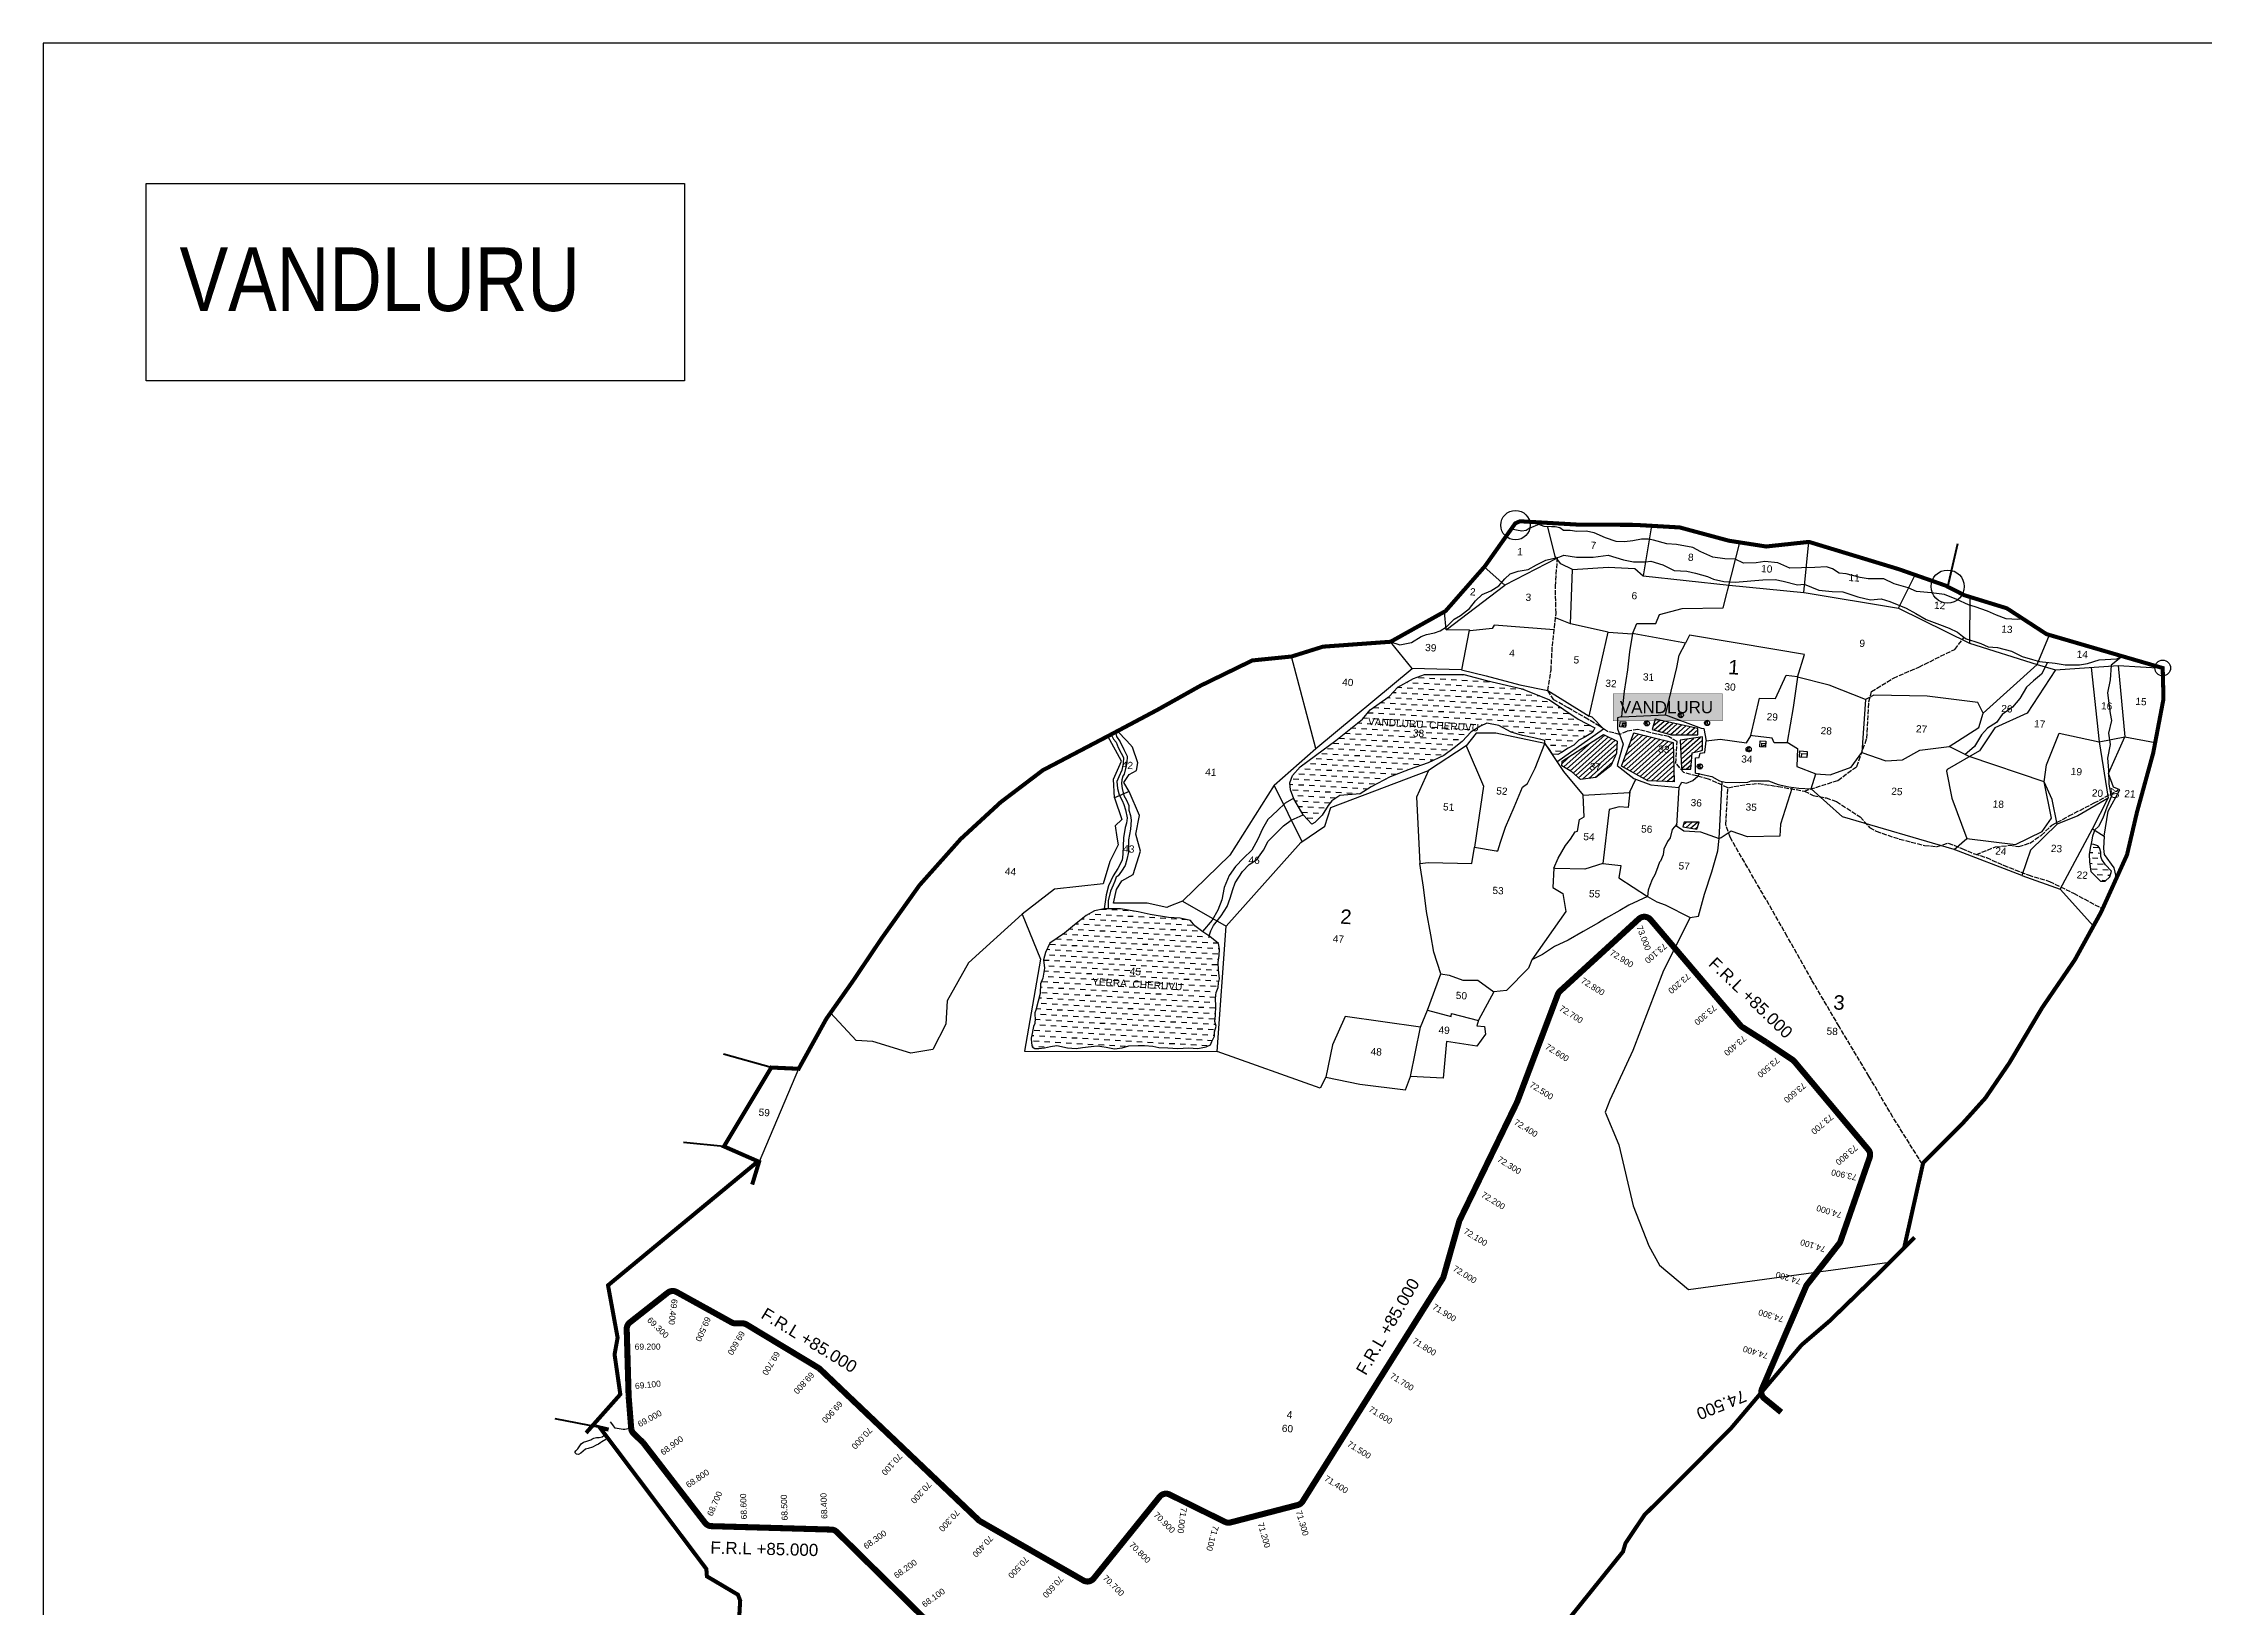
# Model space of a CAD drawing. Header units: inches. Extents: x 342870 to 351334, y 1581193 to 1587171.
# Drawn here: x 342870 to 348214, y 1583303 to 1587171 of the extents above; entities that cross this region are included whole.
import ezdxf

# ---------------------------------------------------------------- set-up
doc = ezdxf.new("R2010")
doc.units = ezdxf.units.IN
doc.header["$MEASUREMENT"] = 0
for name, pattern in [('ACAD_ISO02W100', [15, 12, -3]), ('ACAD_ISO03W100', [30, 12, -18]), ('BORDER', [1.75, 0.5, -0.25, 0.5, -0.25, 0, -0.25])]:
    doc.linetypes.add(name, pattern=pattern)
for name, color, linetype in [('BLOCK', 7, 'Continuous'), ('C LINE COO', 6, 'Continuous'), ('CARTTRACK', 30, 'ACAD_ISO02W100'), ('NALA', 4, 'Continuous'), ('ROUND WELL', 5, 'Continuous'), ('SQUAREWELL', 5, 'Continuous'), ('SURVEY_BND', 7, 'Continuous'), ('SURVEY_NO', 7, 'Continuous'), ('TITLEBLOCK', 7, 'Continuous'), ('VILLAGE BOUNDARY', 6, 'Continuous'), ('VILLAGE_AREA', 1, 'Continuous'), ('WATER_BODY', 4, 'Continuous'), ('ZSTU', 7, 'Continuous'), ('ZTEXT', 7, 'Continuous')]:
    doc.layers.add(name, color=color, linetype=linetype)
doc.layers.add('VILL_BOUNDARY', color=6, linetype='BORDER', lineweight=30)
doc.styles.add('ARIALN', font='ARIALN.TTF')
doc.styles.get("Standard").update_dxf_attribs({"font": 'arial.ttf'})
pattern_1 = [(176.67644, (342508.065, 1581402.23), (-14.160345, -12.605964), [13.4057, -13.4057])]
pattern_2 = [(221.67644, (342508.065, 1581402.23), (5.942509, -6.67525), [])]

msp = doc.modelspace()

# ---------------------------------------------------------------- hatches: boundary and pattern name
at = {"layer": 'VILLAGE_AREA'}
h = msp.add_hatch(dxfattribs=at)
h.set_pattern_fill('ANSI31', color=256, scale=71.497078, angle=176.6764, style=0)
h.set_pattern_definition(pattern_2)
h.paths.add_polyline_path([(346899.6, 1585442.3), (346802.2, 1585466.2), (346771.9, 1585383.8), (346836.9, 1585347.7), (346902.1, 1585344.8)])
h.paths.add_polyline_path([(346946.6, 1585416.9), (346966.9, 1585421.6), (346971.7, 1585423.2), (346972.2, 1585456.3), (346916.9, 1585447.6), (346919.8, 1585378.4), (346923.2, 1585376.3), (346943.5, 1585375.9)])
h.paths.add_polyline_path([(346960.1, 1585460.7), (346960.7, 1585476.5), (346855, 1585499.7), (346847.7, 1585474.5), (346895.2, 1585460.9)])
h.paths.add_polyline_path([(346759.1, 1585415.5), (346760.8, 1585445.3), (346727, 1585462.2), (346624.9, 1585395.4), (346624.3, 1585384.5), (346648.5, 1585369.7), (346670.5, 1585350.6), (346708.1, 1585355.4), (346745.1, 1585384.1)])
h = msp.add_hatch(dxfattribs=at)
h.set_pattern_fill('ANSI31', color=256, scale=71.497078, angle=176.6764, style=0)
h.set_pattern_definition(pattern_2)
h.paths.add_polyline_path([(346958.3, 1585227.7), (346963.4, 1585245.5), (346926.6, 1585245.2), (346923, 1585233.5)])
at = {"layer": 'WATER_BODY'}
h = msp.add_hatch(dxfattribs=at)
h.set_pattern_fill('DASH', color=256, scale=107.245617, angle=176.6764, style=0)
h.set_pattern_definition(pattern_1)
h.paths.add_polyline_path([(346400.1, 1585468.2), (346422.7, 1585482.7), (346438.9, 1585489.8), (346468.1, 1585484.2), (346498.7, 1585467.5), (346526.8, 1585459.6), (346555.1, 1585453.8), (346582.4, 1585446.6), (346582, 1585439.2), (346592.3, 1585427.5), (346601, 1585413.4), (346614, 1585412.7), (346623.2, 1585417.2), (346639.9, 1585427.7), (346653.7, 1585435.1), (346666.1, 1585447.9), (346679.6, 1585454.7), (346699.7, 1585467), (346705.5, 1585478.1), (346664.3, 1585499.5), (346593.8, 1585547.2), (346526.2, 1585574.9), (346438.1, 1585595), (346382, 1585610.1), (346284.8, 1585610.1), (346257.7, 1585600.6), (346218.4, 1585579), (346197.3, 1585556.1), (346150.6, 1585523.1), (346131.1, 1585500.1), (346065.8, 1585446.9), (346015, 1585410), (345977, 1585381.5), (345958.2, 1585360.8), (345951.4, 1585342.1), (345953.6, 1585324.9), (345961.7, 1585302.8), (345984.7, 1585263.6), (346006.2, 1585240.4), (346013.8, 1585244.2), (346031.9, 1585262.2), (346046.1, 1585286.4), (346055.4, 1585298.1), (346075.5, 1585310.9), (346125.5, 1585314.8), (346152.5, 1585332.7), (346199.8, 1585356.8), (346247.1, 1585375.5), (346293.7, 1585392.2), (346332.3, 1585410.2), (346358.4, 1585428.6), (346377.6, 1585444.8)])
h = msp.add_hatch(dxfattribs=at)
h.set_pattern_fill('DASH', color=256, scale=107.245617, angle=176.6764, style=0)
h.set_pattern_definition(pattern_1)
h.paths.add_polyline_path([(347956.5, 1585171.3), (347953.7, 1585182), (347949.2, 1585186.5), (347939.5, 1585190.2), (347932.5, 1585190.6), (347931.3, 1585185.3), (347928.2, 1585165.7), (347928.9, 1585147), (347931.9, 1585123), (347945.2, 1585109.8), (347956.1, 1585099.6), (347967.8, 1585099.5), (347979.1, 1585109.6), (347983.3, 1585124.1), (347968.3, 1585139.5), (347956.8, 1585157.1)])
h = msp.add_hatch(dxfattribs=at)
h.set_pattern_fill('DASH', color=256, scale=107.245617, angle=176.6764, style=0)
h.set_pattern_definition(pattern_1)
h.paths.add_polyline_path([(345606.7, 1585016.8), (345577.1, 1585023.7), (345532.9, 1585030.9), (345493.1, 1585031), (345493.1, 1585031), (345469.1, 1585026.3), (345448.5, 1585014.4), (345419.5, 1584991.6), (345394.3, 1584971), (345358.5, 1584945.7), (345347.5, 1584922.9), (345342.9, 1584904.9), (345344.9, 1584884.4), (345341.1, 1584859.3), (345335.7, 1584845.4), (345334.3, 1584821.3), (345329.5, 1584802.8), (345323.6, 1584780.2), (345321.6, 1584773.8), (345321.6, 1584768.1), (345322.2, 1584759.8), (345321.5, 1584747.6), (345318.2, 1584739.8), (345316.6, 1584732.1), (345314.9, 1584723), (345312.1, 1584711.3), (345313.1, 1584699.1), (345314.8, 1584689.6), (345321.5, 1584685.9), (345330.9, 1584685.4), (345344.8, 1584687.3), (345360.2, 1584690.8), (345375.4, 1584692.9), (345401.7, 1584687.3), (345423.2, 1584685.2), (345439.3, 1584688.4), (345460.3, 1584690.5), (345476.1, 1584691.9), (345497.6, 1584688.7), (345518.5, 1584684.8), (345537.1, 1584687.4), (345553.9, 1584692.2), (345576.9, 1584692.7), (345592.6, 1584692.9), (345613.2, 1584691.4), (345628.2, 1584688), (345649.9, 1584687.3), (345674.5, 1584685.3), (345701.6, 1584687.1), (345724.6, 1584685.7), (345745.2, 1584689.5), (345755.6, 1584694.5), (345759.1, 1584702.6), (345765.1, 1584716.1), (345765.7, 1584726.5), (345769.2, 1584740.4), (345766.7, 1584752.3), (345767.6, 1584767.5), (345769, 1584791.7), (345767.8, 1584807.5), (345768.4, 1584817.8), (345770, 1584824.3), (345774.5, 1584836.5), (345775.1, 1584847.5), (345778.2, 1584857.7), (345775.2, 1584880.2), (345774.4, 1584898.4), (345777.3, 1584915.1), (345778.2, 1584930.8), (345775.7, 1584944.8), (345754, 1584962.6), (345736.8, 1584974), (345716.8, 1584989.1), (345705.9, 1585002.2), (345680.4, 1585007.9), (345651.8, 1585009.5)])
at = {"layer": 'ZSTU'}
msp.add_hatch(color=2, dxfattribs=at).paths.add_polyline_path([(346751.1, 1585562.2), (347021.5, 1585562.2), (347021.5, 1585495.8), (346751.1, 1585495.8)])

# ---------------------------------------------------------------- linework, layer by layer
at = {"layer": 'BLOCK', "color": 1, "const_width": 15}
for points in [[(347166.6, 1583786.3), (347124.7, 1583820.5, -0.334922), (347119, 1583843.9), (347228, 1584097.6, -0.064719), (347230.6, 1584102), (347310, 1584203.4, 0.082445), (347313.1, 1584209.1), (347385.3, 1584416.3, 0.264149), (347381.7, 1584435.7), (347198.8, 1584653.8, 0.071034), (347194.6, 1584657.6), (347130.3, 1584700.6, 0.006394), (347129.9, 1584700.9), (347070.6, 1584738.4, -0.075764), (347066, 1584742.3), (346843.4, 1585004.2, 0.425101), (346814.7, 1585006), (346619.5, 1584827.2, 0.117554), (346614.3, 1584819.5), (346514.3, 1584554.9, -0.022879), (346513.6, 1584553.2), (346371.8, 1584261.6, 0.044098), (346370.5, 1584258.3), (346331.8, 1584121.8, -0.071305), (346329.5, 1584116.6), (345983.2, 1583565.7, -0.191173), (345971.3, 1583557), (345805.2, 1583513.9, -0.180066), (345791.3, 1583515.3), (345654.4, 1583582.9, 0.351028), (345629.9, 1583577.5), (345466.7, 1583375.3, -0.368579), (345441.2, 1583370.5), (345186.1, 1583516.8, -0.060096), (345182.3, 1583519.7), (344789.6, 1583893.5, 0.054556), (344786.1, 1583896.1), (344608.8, 1584003.1, 0.136543), (344598.4, 1584006), (344581.2, 1584006, -0.12689), (344571.5, 1584008.5), (344435.6, 1584083.6, 0.301364), (344413.6, 1584081.8), (344319.9, 1584008.2, 0.237677), (344312.3, 1583991.9), (344317, 1583827.5, 0.012704), (344317, 1583826.5), (344323.4, 1583746.5, 0.18289), (344329.4, 1583733.7), (344352, 1583712, -0.036417), (344353.9, 1583709.8), (344506.2, 1583512.5, 0.224881), (344521.5, 1583504.7), (344818.1, 1583496.2, -0.189684), (344831.6, 1583490.5), (345188.8, 1583138.2, -0.041179)], [(347137.6, 1583887.3), (347228, 1584097.6, -0.064719), (347230.6, 1584102), (347310, 1584203.4, 0.082445), (347313.1, 1584209.1), (347385.3, 1584416.3, 0.264149), (347381.7, 1584435.7), (347198.8, 1584653.8, 0.071034), (347194.6, 1584657.6), (347130.3, 1584700.6, 0.006394), (347129.9, 1584700.9), (347070.6, 1584738.4, -0.075764), (347066, 1584742.3), (346843.4, 1585004.2, 0.425101), (346814.7, 1585006), (346619.5, 1584827.2, 0.117554), (346614.3, 1584819.5), (346514.3, 1584554.9, -0.022879), (346513.6, 1584553.2), (346371.8, 1584261.6, 0.044098), (346370.5, 1584258.3), (346331.8, 1584121.8, -0.071305), (346329.5, 1584116.6), (345983.2, 1583565.7, -0.191173), (345971.3, 1583557), (345805.2, 1583513.9, -0.180066), (345791.3, 1583515.3), (345654.4, 1583582.9, 0.351028), (345629.9, 1583577.5), (345466.7, 1583375.3, -0.368579), (345441.2, 1583370.5), (345186.1, 1583516.8, -0.060096), (345182.3, 1583519.7), (344789.6, 1583893.5, 0.054556), (344786.1, 1583896.1), (344608.8, 1584003.1, 0.136543), (344598.4, 1584006), (344581.2, 1584006, -0.12689), (344571.5, 1584008.5), (344539.5, 1584026.2)], [(344487.2, 1583537.1), (344506.2, 1583512.5, 0.224881), (344521.5, 1583504.7), (344818.1, 1583496.2, -0.189684), (344831.6, 1583490.5), (345188.8, 1583138.2, -0.041179), (345191, 1583135.7), (345341.3, 1582928.4, 0.191133), (345353.8, 1582920.5), (345600.3, 1582873.7, 0.093311), (345607.7, 1582873.7), (345810.7, 1582911.6, -0.058472), (345815.3, 1582911.9), (345932.8, 1582906.1, -0.055414), (345937.1, 1582905.4), (346067.8, 1582869.2, 0.108843), (346076.3, 1582868.7), (346150, 1582880.8, 0.02498), (346152, 1582881.3), (346223.1, 1582900.4, -0.150014), (346234.8, 1582900), (346360.4, 1582856.6)]]:
    msp.add_lwpolyline(points, format="xyb", dxfattribs=at)
at = {"layer": 'BLOCK', "color": 2}
for p in [(346811.6, 1585003.1), (346884.6, 1584955.7), (346737.8, 1584935.6), (346664.1, 1584868.1), (346949.4, 1584879.5), (346603.6, 1584791.3), (347014.2, 1584803.3), (346568.3, 1584697.8), (347082.3, 1584730.9), (347166.2, 1584676.6), (346533, 1584604.2), (347237.5, 1584607.7), (347301.7, 1584531.1), (346493.7, 1584512.3), (346450, 1584422.4), (347366, 1584454.4), (347367.2, 1584364.4), (346406.3, 1584332.5), (347334.3, 1584270), (346365.7, 1584241.3), (347292.1, 1584180.6), (346338.4, 1584145.1), (347230.4, 1584101.8), (344431.5, 1584085.3), (346292.2, 1584057.3), (344349.8, 1584031.7), (344519.2, 1584037.4), (344610.5, 1584002.1), (347190.4, 1584010.3), (344313.5, 1583948.7), (344696.2, 1583950.4), (346239, 1583972.6), (344781.8, 1583898.8), (346185.8, 1583888), (347151, 1583918.4), (344316.4, 1583848.7), (344855.2, 1583831), (346132.6, 1583803.3), (344323.2, 1583749), (344927.6, 1583762.1), (344383.8, 1583671.1), (345000, 1583693.1), (346079.3, 1583718.6), (345072.5, 1583624.2), (346026.1, 1583634), (345685.2, 1583567.7), (344506, 1583512.8), (345144.9, 1583555.2), (345605.7, 1583547.5), (345774.8, 1583523.4), (345870.4, 1583530.8), (345967.2, 1583555.9), (344603.4, 1583502.4), (344703.3, 1583499.5), (344803.3, 1583496.7), (345223.9, 1583495.1), (345542.9, 1583469.6), (344881.5, 1583441.2), (345310.7, 1583445.4), (344952.7, 1583371), (345397.4, 1583395.6), (345480.1, 1583391.8)]:
    msp.add_point(p, dxfattribs=at)
at = {"layer": 'C LINE COO', "color": 0}
msp.add_lwpolyline([(342869.8, 1581192.5), (351333.9, 1581192.5), (351333.9, 1587170.8), (342869.8, 1587170.8), (342869.8, 1581192.5)], dxfattribs=at)
msp.add_lwpolyline([(343124.4, 1586824), (344455.1, 1586824), (344455.1, 1586336.1), (343124.4, 1586336.1)], close=True, dxfattribs=at)
at = {"layer": 'CARTTRACK'}
for points in [[(347034.9, 1585330.3), (346986.6, 1585351.7), (346925.6, 1585367.6), (346906.2, 1585390.5), (346909.3, 1585444.8), (346888.2, 1585456.5), (346845, 1585466), (346812, 1585474.4), (346785, 1585469.6), (346766.9, 1585462.1), (346737.3, 1585469.5), (346717.7, 1585482.2), (346688.7, 1585499.6), (346640, 1585528), (346604.4, 1585547.7), (346589.6, 1585570.4), (346597.4, 1585620.7), (346600.8, 1585680.1), (346609.8, 1585761.6), (346608.4, 1585827.8), (346613.4, 1585900)], [(347515.2, 1584400.2), (347442.5, 1584516.2), (347383.4, 1584617.1), (347309.6, 1584740.3), (347242, 1584855.1), (347181.5, 1584962.7), (347091.3, 1585119.4), (347040.1, 1585207.9), (347029.6, 1585239.5), (347034.9, 1585330.3), (347078.8, 1585338), (347110.7, 1585340.9), (347159.1, 1585333.4), (347223.8, 1585321.9), (347306.5, 1585348.5), (347353.6, 1585383), (347378.2, 1585452.1), (347383.4, 1585543), (347389.4, 1585567.8), (347444.2, 1585601.4), (347506.9, 1585628.6), (347595.4, 1585672.3), (347619.2, 1585701.7)], [(347648.5, 1585165.2), (347696.6, 1585183.9), (347731.3, 1585187.9), (347754.1, 1585184.7), (347781.1, 1585193.5), (347809.3, 1585212.4), (347835.4, 1585237.6), (347877.8, 1585260.4), (347940.3, 1585292.6), (347998, 1585323.3)], [(347223.8, 1585321.9), (347245.9, 1585310.8), (347277.5, 1585305.3), (347303.1, 1585295.8), (347361.9, 1585258.4), (347384.8, 1585231.8), (347401.3, 1585222.5), (347458.9, 1585203.2), (347520.9, 1585187.7), (347552.1, 1585184.7), (347579.4, 1585193.4), (347613.4, 1585180.2), (347644.1, 1585166.6), (347673.8, 1585157.7), (347716.4, 1585138.5), (347777.3, 1585114.5), (347829.8, 1585098.5), (347889.1, 1585069.5), (347961, 1585030.9)]]:
    msp.add_lwpolyline(points, dxfattribs=at)
at = {"layer": 'NALA'}
for points in [[(347764, 1585748), (347750.8, 1585746), (347722.5, 1585747.6), (347698.4, 1585757.2), (347676.8, 1585766.7), (347645.8, 1585777.3), (347629.2, 1585782.5), (347601, 1585795.8), (347569.9, 1585807.9), (347537.5, 1585811.8), (347501.3, 1585815.1), (347480.6, 1585824.6), (347445.9, 1585834.6), (347419.9, 1585846.7), (347381.6, 1585846.3), (347361.6, 1585850.1), (347326.8, 1585859), (347309.8, 1585861), (347293.1, 1585871.7), (347278.8, 1585876.2), (347249.9, 1585874.4), (347217, 1585873.5), (347187.9, 1585873.1), (347158.5, 1585886.2), (347126.3, 1585889.2), (347104.8, 1585886.2), (347073.5, 1585885.6), (347052.8, 1585894.9), (347027.2, 1585896), (346997.3, 1585900), (346968.1, 1585913.7), (346948.3, 1585923.9), (346907.7, 1585931.5), (346884.1, 1585932.9), (346851.2, 1585942.5), (346838.6, 1585944.7), (346821.1, 1585944.6), (346799.9, 1585940.9), (346778.8, 1585938.1), (346758.6, 1585939.3), (346732.4, 1585948.2), (346703.8, 1585960.3), (346684.1, 1585964.8), (346661.1, 1585964), (346644.5, 1585966), (346628.7, 1585965.8), (346619.6, 1585972.9), (346608, 1585975.6), (346598.6, 1585975), (346580.5, 1585976.1), (346567.7, 1585980.7), (346554.7, 1585976.3), (346543.4, 1585971.3), (346536.4, 1585966.1), (346525, 1585964.3), (346512.5, 1585967.2), (346499.4, 1585969.2), (346498.9, 1585969.5)], [(346200.8, 1585691.1), (346223.5, 1585683.9), (346252.5, 1585689), (346276.2, 1585704.3), (346289.3, 1585709.3), (346309.1, 1585713.2), (346323.5, 1585717.8), (346339.2, 1585727.7), (346358.3, 1585746.6), (346373.3, 1585756), (346396, 1585773.1), (346410.6, 1585792.2), (346427.5, 1585807.9), (346448.8, 1585817), (346468.3, 1585829.5), (346483.1, 1585846.9), (346496.3, 1585858.7), (346515.9, 1585866), (346540.9, 1585869.5), (346561.6, 1585881.5), (346584.6, 1585893), (346619, 1585901.4), (346628.8, 1585905.4), (346660.7, 1585900.5), (346701.6, 1585899.9), (346739.1, 1585905.4), (346776.9, 1585893.8), (346801.5, 1585888.8), (346831.5, 1585889.1), (346843.9, 1585890.4), (346873.8, 1585881), (346901.7, 1585867.4), (346933.6, 1585865.5), (346954.8, 1585861), (346984.3, 1585852.5), (346999.2, 1585845.8), (347024.6, 1585840), (347052.6, 1585838.1), (347121.5, 1585844.1), (347151.2, 1585845.1), (347171.7, 1585840.6), (347206.9, 1585831.9), (347223.5, 1585833.4), (347259.5, 1585818.7), (347292.3, 1585815.4), (347319.2, 1585814.2), (347356.1, 1585801.9), (347387.4, 1585794.6), (347413.4, 1585797), (347434.9, 1585790.3), (347475.2, 1585774.2), (347499.1, 1585761.3), (347525, 1585746.5), (347557.7, 1585733.8), (347581.5, 1585724.8), (347602.2, 1585714.9), (347614.7, 1585705.2), (347623.7, 1585698.3), (347645.4, 1585692.1), (347660.4, 1585686.5), (347678.5, 1585678.6), (347701.3, 1585677.3), (347735.9, 1585667.5), (347762.6, 1585654.9), (347787.6, 1585647.4), (347805.4, 1585642.3), (347843.5, 1585638.1), (347868.6, 1585633.7), (347904.2, 1585634.2), (347924.1, 1585637.3), (347952.5, 1585646.2), (347996.5, 1585648.8), (348010, 1585655.3)], [(348010, 1585655.3), (347982.3, 1585633.3), (347980.2, 1585596.7), (347973.3, 1585564.5), (347980.1, 1585513.7), (347983.4, 1585496.5), (347975.8, 1585465.2), (347980, 1585437.1), (347973, 1585403.3), (347975.6, 1585374.6), (347976.8, 1585338.8), (347982.5, 1585307.4), (347971.7, 1585281.8), (347961.5, 1585254.9), (347950.9, 1585234.6), (347942.1, 1585226.4), (347935.8, 1585210.9), (347933.9, 1585196.5), (347931.3, 1585185.3), (347928.2, 1585165.7), (347928.9, 1585147), (347931.9, 1585123), (347945.2, 1585109.8), (347956.1, 1585099.6), (347967.8, 1585099.5), (347979.1, 1585109.6), (347983.3, 1585124.1), (347968.3, 1585139.5), (347959.4, 1585153), (347956.7, 1585160), (347956.5, 1585171.3), (347953.7, 1585182), (347949.2, 1585186.5), (347939.5, 1585190.2), (347932.5, 1585190.6)], [(345752.4, 1584963.8), (345756.8, 1584976.7), (345762.6, 1584989.4), (345769.6, 1584997.6), (345782, 1585013.6), (345797.1, 1585036.8), (345804.4, 1585057.2), (345810.8, 1585078.8), (345816.5, 1585095.2), (345834.3, 1585122.9), (345851.1, 1585140.7), (345870.1, 1585153), (345886.6, 1585175.8), (345898, 1585197.9), (345920, 1585220.3), (345936.2, 1585236.2), (345955.1, 1585250.4), (345984.7, 1585263.6), (345961.7, 1585302.8), (345953.6, 1585324.9), (345951.4, 1585342.1), (345958.2, 1585360.8), (345977, 1585381.5), (346015, 1585410), (346065.8, 1585446.9), (346131.1, 1585500.1), (346150.6, 1585523.1), (346197.3, 1585556.1), (346218.4, 1585579), (346257.7, 1585600.6), (346284.8, 1585610.1), (346382, 1585610.1), (346438.1, 1585595), (346526.2, 1585574.9), (346593.8, 1585547.2), (346664.3, 1585499.5), (346705.5, 1585478.1), (346699.7, 1585467), (346679.6, 1585454.7), (346666.1, 1585447.9), (346653.7, 1585435.1), (346639.9, 1585427.7), (346623.2, 1585417.2), (346614, 1585412.7), (346601, 1585413.4), (346592.3, 1585427.5), (346582, 1585439.2), (346582.4, 1585446.6), (346555.1, 1585453.8), (346526.8, 1585459.6), (346498.7, 1585467.5), (346468.1, 1585484.2), (346438.9, 1585489.8), (346422.7, 1585482.7), (346400.1, 1585468.2), (346377.6, 1585444.8), (346358.4, 1585428.6), (346332.3, 1585410.2), (346293.7, 1585392.2), (346247.1, 1585375.5), (346199.8, 1585356.8), (346152.5, 1585332.7), (346125.5, 1585314.8), (346075.5, 1585310.9), (346055.4, 1585298.1), (346046.1, 1585286.4), (346031.9, 1585262.2), (346013.8, 1585244.2), (346006.2, 1585240.4), (345984.7, 1585263.6)], [(347824.5, 1585640.2), (347810.1, 1585610.9), (347790.3, 1585594.6), (347772.7, 1585578.7), (347756.5, 1585550.6), (347738.1, 1585529.7), (347712.4, 1585511.3), (347698.6, 1585491.5), (347676.2, 1585477.1), (347661.9, 1585461), (347644.6, 1585432.3), (347620.2, 1585411.4)], [(345509.9, 1585462), (345515.5, 1585450.6), (345522.6, 1585442.6), (345527.2, 1585429.9), (345534.9, 1585415.6), (345540.2, 1585404.9), (345539.3, 1585390.2), (345536.5, 1585373.3), (345528.7, 1585357.1), (345524.3, 1585345.9), (345525.4, 1585328.5), (345529.9, 1585313), (345536.8, 1585298.3), (345541.4, 1585288.5), (345545.1, 1585275.9), (345549.5, 1585255.8), (345547.7, 1585242.4), (345544.7, 1585232.1), (345540.8, 1585206.1), (345538.8, 1585166.2), (345537.3, 1585151.1), (345526.3, 1585130.4), (345515, 1585112.1), (345503.3, 1585087.9), (345497.8, 1585065.3), (345493.1, 1585031), (345469.1, 1585026.3), (345448.5, 1585014.4), (345419.5, 1584991.6), (345394.3, 1584971), (345358.5, 1584945.7), (345347.5, 1584922.9), (345342.9, 1584904.9), (345344.9, 1584884.4), (345341.1, 1584859.3), (345335.7, 1584845.4), (345334.3, 1584821.3), (345329.5, 1584802.8), (345323.6, 1584780.2), (345321.6, 1584773.8), (345321.6, 1584768.1), (345322.2, 1584759.8), (345321.5, 1584747.6), (345318.2, 1584739.8), (345316.6, 1584732.1), (345314.9, 1584723), (345312.1, 1584711.3), (345313.1, 1584699.1), (345314.8, 1584689.6), (345321.5, 1584685.9), (345330.9, 1584685.4), (345344.8, 1584687.3), (345360.2, 1584690.8), (345375.4, 1584692.9), (345401.7, 1584687.3), (345423.2, 1584685.2), (345439.3, 1584688.4), (345460.3, 1584690.5), (345476.1, 1584691.9), (345497.6, 1584688.7), (345518.5, 1584684.8), (345537.1, 1584687.4), (345553.9, 1584692.2), (345576.9, 1584692.7), (345592.6, 1584692.9), (345613.2, 1584691.4), (345628.2, 1584688), (345649.9, 1584687.3), (345674.5, 1584685.3), (345701.6, 1584687.1), (345724.6, 1584685.7), (345745.2, 1584689.5), (345755.6, 1584694.5), (345759.1, 1584702.6), (345765.1, 1584716.1), (345765.7, 1584726.5), (345769.2, 1584740.4), (345766.7, 1584752.3), (345767.6, 1584767.5), (345769, 1584791.7), (345767.8, 1584807.5), (345768.4, 1584817.8), (345770, 1584824.3), (345774.5, 1584836.5), (345775.1, 1584847.5), (345778.2, 1584857.7), (345775.2, 1584880.2), (345774.4, 1584898.4), (345777.3, 1584915.1), (345778.2, 1584930.8), (345775.7, 1584944.8), (345754, 1584962.6), (345736.8, 1584974), (345716.8, 1584989.1), (345705.9, 1585002.2), (345680.4, 1585007.9), (345651.8, 1585009.5), (345606.7, 1585016.8), (345577.1, 1585023.7), (345532.9, 1585030.9), (345492.9, 1585031)], [(345520.7, 1585467.7), (345523, 1585456.9), (345531.9, 1585443.6), (345541.2, 1585424.7), (345549.9, 1585408.4), (345548.9, 1585391.6), (345542.3, 1585363.9), (345539.1, 1585358.9), (345536.4, 1585350.1), (345535.8, 1585340.5), (345537.4, 1585328.6), (345541, 1585311), (345548.1, 1585299.3), (345553.7, 1585286.2), (345553.8, 1585275.1), (345557.7, 1585261.4), (345559.3, 1585250.4), (345557.9, 1585227.5), (345553, 1585201.4), (345552.7, 1585170.6), (345548.7, 1585152.5), (345544.5, 1585138.1), (345535.5, 1585124.1), (345527.2, 1585112.3), (345522.7, 1585108.9), (345519.1, 1585099.5), (345514.7, 1585089.4), (345508.5, 1585074.7), (345502.9, 1585051), (345502.9, 1585031)], [(345961.2, 1585304.2), (345939.8, 1585292.3), (345921.5, 1585274), (345897.7, 1585251.4), (345884.3, 1585228.8), (345872.9, 1585203.1), (345858, 1585175.9), (345837.4, 1585156.1), (345817.2, 1585135.3), (345801.9, 1585113.4), (345789, 1585083.7), (345783.7, 1585053.3), (345773.4, 1585027.2), (345759.4, 1585002.8), (345736, 1584974.6)], [(344192.8, 1583681.5), (344187.9, 1583682.3), (344187.9, 1583682.3), (344183.7, 1583686.6), (344186.8, 1583691.3), (344191.2, 1583695.8), (344196.1, 1583703.1), (344199.5, 1583708.5), (344205.5, 1583712.2), (344213.4, 1583714.4), (344216.3, 1583715.3), (344223.2, 1583718.2), (344226, 1583719.7), (344230.7, 1583722), (344237.6, 1583723.9), (344243.9, 1583723.8), (344251.3, 1583725.9), (344256.1, 1583728.7), (344259.7, 1583730.4), (344263.5, 1583728.2), (344264.2, 1583725.6), (344260.7, 1583719.1), (344250.6, 1583713.5), (344248.2, 1583711.6), (344242.3, 1583707.6), (344236.8, 1583705), (344227.8, 1583700), (344216.8, 1583696.6), (344210.3, 1583695.3), (344199.1, 1583685.5), (344192.8, 1583681.5)], [(344319.5, 1583746.1), (344307.7, 1583743.4), (344303.6, 1583743.5), (344284, 1583746.7), (344278.3, 1583755.3), (344272.6, 1583762.3)]]:
    msp.add_lwpolyline(points, dxfattribs=at)
at = {"layer": 'ROUND WELL'}
for centre in [(346834.5, 1585489.4), (346918.2, 1585509.7), (346983.2, 1585490.3), (347086.1, 1585425.5), (346965.5, 1585382.8)]:
    msp.add_circle(centre, 6.37, dxfattribs=at)
for centre, radius, start, end in [((346836.6, 1585489.6), 5.83, 91.4221, 281.8183), ((346839.1, 1585490.3), 4.65, 105.4038, 276.9529), ((346920.3, 1585510), 5.83, 91.4221, 281.8183), ((346922.8, 1585510.6), 4.65, 105.4038, 276.9529), ((346985.3, 1585490.5), 5.83, 91.4221, 281.8183), ((346987.8, 1585491.2), 4.65, 105.4038, 276.9529), ((347088.1, 1585425.7), 5.83, 91.4221, 281.8183), ((347090.7, 1585426.4), 4.65, 105.4038, 276.9529), ((346967.6, 1585383), 5.83, 91.4221, 281.8183), ((346970.2, 1585383.7), 4.65, 105.4038, 276.9529)]:
    msp.add_arc(centre, radius, start, end, dxfattribs=at)
at = {"layer": 'SQUAREWELL'}
for points in [[(346768, 1585494.3), (346782.5, 1585493.4), (346781.7, 1585479.9), (346767.3, 1585480.7)], [(346773.8, 1585490), (346782.2, 1585489.5), (346781.7, 1585479.9), (346773.2, 1585480.4)], [(346776.6, 1585485.7), (346782, 1585485.4), (346781.7, 1585479.9), (346776.3, 1585480.2)], [(347114.4, 1585446.3), (347128.5, 1585445.5), (347127.6, 1585430.6), (347113.6, 1585431.5)], [(347118.8, 1585440.2), (347128.1, 1585439.7), (347127.6, 1585430.6), (347118.3, 1585431.2)], [(347122.4, 1585435.5), (347127.9, 1585435.2), (347127.6, 1585430.6), (347122.1, 1585431)], [(347212.7, 1585421.1), (347230.8, 1585420), (347230, 1585405.2), (347211.9, 1585406.2)], [(347217.7, 1585415), (347230.5, 1585414.2), (347230, 1585405.2), (347217.1, 1585405.9)]]:
    msp.add_lwpolyline(points, close=True, dxfattribs=at)
at = {"layer": 'SURVEY_BND'}
for points in [[(346650.2, 1585869.7), (346621.7, 1585883.7), (346607.6, 1585902), (346589.5, 1585975.5)], [(346846.2, 1585977.8), (346824.9, 1585854.5), (347037.8, 1585831.4)], [(346611.7, 1585394.6), (346727.5, 1585475.8), (346699.4, 1585504.9), (346691.9, 1585507.5), (346738.7, 1585714.8), (346798.8, 1585711), (346809.5, 1585736.1), (346856.4, 1585735.9), (346865.7, 1585758.2), (346921.6, 1585773.5), (347023.3, 1585774.9), (347064.6, 1585936.7)], [(347037.8, 1585831.4), (347222.7, 1585813.2), (347235.1, 1585938)], [(346611.2, 1585897.3), (346483.2, 1585831.4), (346432.4, 1585876)], [(346738.7, 1585714.8), (346645.7, 1585735.8), (346650.2, 1585869.7), (346738.8, 1585875.7), (346804.5, 1585871.9), (346824.9, 1585854.5)], [(346338.3, 1585720.5), (346483.2, 1585831.4)], [(347222.9, 1585813.2), (347456.1, 1585774.1), (347497.8, 1585856.3)], [(346394.8, 1585719.4), (346338.3, 1585720.5), (346334, 1585765.5)], [(346645.7, 1585735.8), (346608.5, 1585750.1)], [(347456.1, 1585774.1), (347632.4, 1585687.8)], [(347633, 1585801.9), (347632.4, 1585687.8), (347799.6, 1585635.3), (347829.8, 1585707.9)], [(346605.3, 1585720.8), (346456.5, 1585731.9), (346452.1, 1585723.6), (346397.3, 1585718.5), (346394.8, 1585719.4), (346376.3, 1585622.1), (346436.7, 1585606.8), (346520.5, 1585584.4), (346589.6, 1585570.4)], [(347183.6, 1585441.5), (347149, 1585441.2), (347144.1, 1585452.4), (347095.6, 1585458.5), (347091.8, 1585459.6), (347113.1, 1585551.4), (347152.4, 1585550.7), (347178.8, 1585608.9), (347206.8, 1585605.1), (347207.1, 1585603.6), (347224.3, 1585660), (347150.8, 1585671.9), (346939.6, 1585707.8), (346929.8, 1585687.5), (346802.6, 1585710.8), (346799.1, 1585711.8), (346791.7, 1585666), (346786.5, 1585621.6), (346778.4, 1585569.1), (346772.3, 1585515.8), (346771.7, 1585505.8), (346880.7, 1585510.6), (346908.2, 1585627.4), (346914.5, 1585658.3), (346929.8, 1585687.5)], [(346015.8, 1585426.9), (345956.2, 1585654.7)], [(346376.3, 1585622.1), (346253.9, 1585624.7), (346200.8, 1585691.1)], [(345982.2, 1585196.6), (345912.9, 1585336.2), (346015.8, 1585426.9), (346253.9, 1585624.7)], [(347374.8, 1585548.1), (347285.5, 1585583.8), (347206.6, 1585603.7), (347196.4, 1585528.4), (347181.6, 1585442.8), (347207.2, 1585426.9), (347205.4, 1585383.1), (347252.1, 1585364.2)], [(347844.9, 1585621.5), (347774.5, 1585514.7), (347694.5, 1585478.5), (347656.4, 1585421.4), (347577.1, 1585375.7), (347574.9, 1585371.4), (347588.7, 1585304.6), (347625.4, 1585205.1), (347745.6, 1585189.6), (347811.6, 1585221.7), (347835, 1585254.9), (347816.6, 1585344.7), (347631.5, 1585407.1), (347581.7, 1585432.4), (347654.8, 1585479.3), (347666.2, 1585514.5), (347799.6, 1585635.3)], [(347799.6, 1585635.3), (347844.9, 1585621.5), (347999.5, 1585632.5), (348109.6, 1585626.2)], [(347932.6, 1585627.8), (347953, 1585443.8), (348015.9, 1585455.9)], [(347999.5, 1585632.5), (348015.9, 1585455.9), (348091.1, 1585441.7)], [(346589.6, 1585570.4), (346691.9, 1585507.5)], [(347666.2, 1585514.5), (347652.5, 1585541.2), (347527, 1585556.8), (347395.2, 1585559), (347381.3, 1585551.4), (347374.8, 1585548.1), (347365.9, 1585417.5), (347424.8, 1585396.5), (347466.1, 1585399.1), (347509.5, 1585423.5), (347581.7, 1585432.4)], [(346771.7, 1585505.8), (346762, 1585503.4), (346761.7, 1585475.6), (346776.2, 1585437.8), (346761.3, 1585384.8), (346802.3, 1585352.8), (346844.3, 1585337.2), (346913.4, 1585331.2), (346920.6, 1585344), (346920.6, 1585344), (346932.6, 1585341.3), (346948.4, 1585348.4), (346960.6, 1585358.5), (346964.5, 1585364.2), (346956.2, 1585365.1), (346954.6, 1585366), (346954.5, 1585404.5), (346963.9, 1585404.6), (346966.3, 1585415.4), (346977.6, 1585417.3), (346981, 1585446.5)], [(346880.7, 1585510.6), (346968.7, 1585477.3), (346975.3, 1585477), (346981, 1585446.5), (347015.5, 1585450), (347080.5, 1585440.9), (347091.7, 1585458.7)], [(345518.3, 1585305.5), (345515.8, 1585351.4), (345535.9, 1585396), (345501.9, 1585457.8)], [(345554.8, 1585321.1), (345541.3, 1585343.5), (345554.9, 1585362.8), (345572.4, 1585373.1), (345575.8, 1585392.1), (345562.6, 1585430.2), (345548.4, 1585446.2), (345525.3, 1585470.2)], [(346387.4, 1585433.7), (346294.4, 1585373.1), (346264.6, 1585306.9), (346273.1, 1585142.7)], [(346325.2, 1584870.2), (346307.4, 1584923.9), (346300.6, 1584966.8), (346289.2, 1585024.4), (346281.8, 1585084.4), (346273.1, 1585142.7), (346294.2, 1585145.1), (346401.4, 1585143.2), (346408.1, 1585183.4), (346461.9, 1585174.4), (346466, 1585174.1), (346472.4, 1585195.3), (346485.3, 1585232.9), (346506.1, 1585282.6), (346526.6, 1585331.6), (346539.3, 1585341.1), (346557.9, 1585378.5), (346582, 1585439.2)], [(346582, 1585439.2), (346461.4, 1585464.8), (346412.6, 1585464.8), (346387.4, 1585433.7), (346430.6, 1585334.4), (346408.1, 1585183.4)], [(346582, 1585439.2), (346628, 1585370.1), (346676.7, 1585311.7), (346791.7, 1585318.4), (346806.9, 1585351.1)], [(347816.6, 1585344.7), (347822.7, 1585387), (347853.8, 1585465), (347953, 1585443.8)], [(347953, 1585443.8), (347974.6, 1585304.8), (347899.8, 1585260.6), (347849.1, 1585240), (347836.4, 1585301.4), (347816.6, 1585344.7)], [(347965, 1585210.7), (347975, 1585272.6), (348003.5, 1585324.8), (347988.3, 1585331.4), (347975.9, 1585365.7), (348015.9, 1585455.9)], [(347594.3, 1585177.2), (347318.2, 1585258.3), (347240.7, 1585327.3), (347252.1, 1585364.2), (347287.7, 1585362.1), (347339.1, 1585381.4), (347365.9, 1585417.5)], [(345912.9, 1585336.2), (345803.7, 1585163.7), (345686.5, 1585050), (345794.1, 1584988.1)], [(346041.1, 1584614.3), (346027, 1584587.7), (345772.1, 1584678.4), (345794.1, 1584988.1), (345979.2, 1585194.6), (346038.4, 1585235.4), (346052.9, 1585281), (346294.4, 1585373.1)], [(346913.4, 1585331.2), (346907.9, 1585236.2), (346925.6, 1585223.9), (346967.1, 1585221.5), (347013.5, 1585204.7)], [(346964.5, 1585364.2), (346994.8, 1585358.4), (347014, 1585347.1), (347027.8, 1585343.8), (347063.1, 1585343.3), (347083.7, 1585343.7), (347092.4, 1585347.3), (347116.1, 1585347.2), (347135.5, 1585347.2), (347158.7, 1585338.2), (347185.2, 1585332.1), (347210.1, 1585329.4), (347240.7, 1585327.3)], [(347193.5, 1585331.2), (347165.1, 1585240.2), (347163.4, 1585210.8), (347083.5, 1585209), (347043.1, 1585222.6), (347018.3, 1585206.4), (347013.5, 1585204.7), (347020.9, 1585345.4)], [(345686.5, 1585050), (345652.4, 1585036.4), (345647.7, 1585034.5), (345598.7, 1585044.9), (345515.9, 1585044.6), (345523.1, 1585078.6), (345536.6, 1585100.2), (345564.2, 1585116), (345582.5, 1585173.1), (345570.7, 1585215.3), (345580.1, 1585261.8), (345554.8, 1585321.1), (345518.3, 1585305.5), (345536.6, 1585251.8), (345520, 1585236.4), (345523.7, 1585207.7), (345527, 1585189), (345506.4, 1585147.9), (345490.4, 1585092.8), (345370.3, 1585079.8), (345290.3, 1585018), (345335.5, 1584906.8), (345296.1, 1584679.2), (345772.1, 1584678.4)], [(346725.3, 1585142.8), (346681.1, 1585128.6), (346607.7, 1585130.3), (346604.7, 1585131.1), (346615.1, 1585156.2), (346632.9, 1585187.4), (346645.4, 1585203), (346657.1, 1585220.9), (346662.5, 1585222.8), (346667.6, 1585251.5), (346679.7, 1585258), (346676.7, 1585311.7)], [(346792.5, 1585320.1), (346788.3, 1585281.7), (346766.3, 1585282.9), (346740.9, 1585276.1), (346725.3, 1585142.8), (346769.8, 1585137.7), (346764.8, 1585107.7), (346835.8, 1585061.4)], [(347936.1, 1585228.9), (347974.6, 1585304.8)], [(346908.2, 1585240.3), (346897, 1585227.1), (346891.6, 1585206.6), (346885.8, 1585197.5), (346876.5, 1585178.5), (346874.6, 1585164.2), (346867.8, 1585149.1), (346865.5, 1585146.4), (346858.2, 1585125.8), (346854, 1585115.1), (346847.5, 1585103.7), (346842.1, 1585088.9), (346837.5, 1585077.2), (346835.8, 1585061.4), (346858.9, 1585048.5), (346879.6, 1585040.4), (346941.4, 1585009.3), (346961.8, 1585013.1), (346977.1, 1585067.5), (346995.2, 1585122.3), (347009.6, 1585174.1), (347013.5, 1585204.7)], [(347849.1, 1585240), (347783.1, 1585176.2), (347761.7, 1585113.4), (347856, 1585079.1), (347936.1, 1585228.9), (347965, 1585210.7)], [(347761.7, 1585113.4), (347594.3, 1585177.2), (347625.4, 1585205.1)], [(347965, 1585210.7), (347963.2, 1585180.1), (347965.1, 1585164.8), (347988.9, 1585132.6), (347995.5, 1585103)], [(346604.7, 1585131.1), (346601.9, 1585083.7), (346626.4, 1585068.6), (346633.8, 1585024.6), (346549.7, 1584904.9)], [(346835.8, 1585061.4), (346789.8, 1585039.7), (346767.7, 1585027), (346732.3, 1585007), (346714.5, 1584996.5), (346676.7, 1584974.7), (346640.1, 1584953.3), (346606, 1584937.5), (346576, 1584917.6), (346549.7, 1584904.9), (346541.7, 1584884.1), (346487.4, 1584829.1), (346456.1, 1584825.3), (346418.1, 1584755.2), (346414.4, 1584741.2), (346433.2, 1584739.7), (346435.4, 1584720.7), (346413.7, 1584691.6), (346339.2, 1584702.6), (346330.6, 1584612.1), (346249.9, 1584616.7), (346275.1, 1584738.7), (346291.8, 1584780.2), (346350.8, 1584764.9), (346351.8, 1584771.9), (346417.9, 1584754.8)], [(347856, 1585079.1), (347938.5, 1584988.4)], [(345290.3, 1585018), (345157.3, 1584897.7), (345104.7, 1584803.7), (345101.4, 1584746.1), (345069.5, 1584683.4), (345014.9, 1584673.7), (344920.9, 1584703.2), (344879.3, 1584705.6), (344816.2, 1584773.8)], [(346941.4, 1585009.3), (346875.4, 1584878.1), (346799.5, 1584680.3), (346743.2, 1584557.6), (346731.6, 1584527.9), (346764.7, 1584447.8), (346800.9, 1584296.5), (346838.9, 1584197.5), (346865.5, 1584149.6), (346937.5, 1584089.5), (347434.6, 1584157)], [(346291.8, 1584780.2), (346325.2, 1584870.2), (346345.5, 1584866.8), (346379.3, 1584854.4), (346416.4, 1584854.4), (346456.1, 1584825.3)], [(346275.1, 1584738.7), (346088.9, 1584764.6), (346057.4, 1584695), (346041.1, 1584614.3), (346125.1, 1584597.3), (346237.4, 1584583.7), (346249.9, 1584616.7)], [(344737.4, 1584635.4), (344639.6, 1584405.4)]]:
    msp.add_lwpolyline(points, dxfattribs=at)
at = {"layer": 'VILL_BOUNDARY', "color": 6, "linetype": 'ACAD_ISO03W100', "lineweight": -2, "ltscale": 3, "const_width": 10}
for points in [[(347446.8, 1584169.1), (347470.4, 1584192.6), (347517.4, 1584402.6), (347517.4, 1584402.6), (347517.4, 1584402.6), (347617.4, 1584503.1), (347671.4, 1584563.2), (347730.6, 1584650), (347811.5, 1584786.2), (347892.4, 1584904.7), (347956.9, 1585021.8), (348021.5, 1585164.5), (348046.2, 1585270.4), (348086.2, 1585416), (348111.6, 1585549.8), (348109.7, 1585626.2), (347822.4, 1585710), (347724.2, 1585773.9), (347619.2, 1585806.2), (347572.8, 1585830), (347457, 1585870.6), (347235.1, 1585938), (347129.3, 1585926.6), (347037.3, 1585940.9), (346915.7, 1585973.7), (346805.5, 1585980.1), (346666.2, 1585980.6), (346520.6, 1585989), (346509, 1585983.8), (346434.3, 1585878.2), (346336.8, 1585767.1), (346200.8, 1585691.1), (346033.7, 1585679), (345956.2, 1585654.7), (345859, 1585644.9), (345731.1, 1585582.6), (345625.3, 1585523.3), (345512.2, 1585463.2), (345341.1, 1585373.5), (345236.8, 1585294.4), (345137.8, 1585203.2), (345036, 1585089.1), (344942.5, 1584957.8), (344871.8, 1584852.7), (344805.7, 1584758.8), (344737.4, 1584635.4), (344669.7, 1584638.5), (344552.7, 1584443.5), (344639.6, 1584405.4), (344622.5, 1584349.2)], [(344634.6, 1584404.7), (344266.1, 1584100.1), (344289.8, 1583970.6), (344282.3, 1583929.2), (344296.5, 1583830.6), (344211.8, 1583735.2)], [(347496.5, 1584218.5), (347398.8, 1584121.4), (347286.4, 1584012.2), (347216.6, 1583952.3), (347042, 1583746.1), (346893.5, 1583596.6), (346828.4, 1583532.3), (346781.7, 1583462.8), (346778.5, 1583452.3), (346775.4, 1583441.7), (346658.3, 1583296.2), (346583.6, 1583204.3), (346466.7, 1582931.1), (346441, 1582820.4), (346357.6, 1582706.7)], [(344267.6, 1583743.4), (344245.9, 1583748.5), (344509.2, 1583398.8), (344510.6, 1583380.6), (344587.3, 1583335.2), (344592.8, 1583320.9), (344589.1, 1583254.4)]]:
    msp.add_lwpolyline(points, dxfattribs=at)
at = {"layer": 'VILL_BOUNDARY', "linetype": 'ByBlock', "lineweight": 40}
for points in [[(347578.3, 1585827.2), (347603.2, 1585934.3)], [(344669.7, 1584638.5), (344551.8, 1584671.2)], [(344552.7, 1584443.5), (344452.9, 1584453.3)], [(344245.9, 1583748.5), (344135.4, 1583769.8)]]:
    msp.add_lwpolyline(points, dxfattribs=at)
at = {"layer": 'VILLAGE BOUNDARY', "color": 30}
for centre, radius in [((346509.5, 1585979.5), 36.4), ((347578, 1585827.5), 41), ((348109.7, 1585626.2), 19.4)]:
    msp.add_circle(centre, radius, dxfattribs=at)
at = {"layer": 'VILLAGE_AREA'}
for points in [[(346847.4, 1585474.6), (346895.2, 1585460.9), (346960.1, 1585460.7), (346960.7, 1585476.5), (346855, 1585499.7), (346847.7, 1585474.5)], [(346625.1, 1585395.5), (346727, 1585462.2), (346760.8, 1585445.3), (346759.1, 1585415.5), (346745.1, 1585384.1), (346708.1, 1585355.4), (346670.5, 1585350.6), (346648.5, 1585369.7), (346624.3, 1585384.5), (346624.9, 1585395.5)], [(346923.2, 1585376.3), (346943.5, 1585375.9), (346946.6, 1585416.9), (346966.9, 1585421.6), (346971.7, 1585423.2), (346972.2, 1585456.3), (346916.9, 1585447.6), (346919.8, 1585378.4), (346923.2, 1585376.3)]]:
    msp.add_lwpolyline(points, dxfattribs=at)
for points in [[(346802.2, 1585466.2), (346899.6, 1585442.3), (346902.1, 1585344.8), (346836.9, 1585347.7), (346771.9, 1585383.8), (346802.2, 1585466.2)], [(346923, 1585233.5), (346958.3, 1585227.7), (346963.4, 1585245.5), (346926.6, 1585245.2), (346923, 1585233.5)]]:
    msp.add_lwpolyline(points, close=True, dxfattribs=at)
at = {"layer": 'ZTEXT', "color": 1, "const_width": 0.862}
msp.add_lwpolyline([(346751.1, 1585562.2), (347021.5, 1585562.2), (347021.5, 1585495.8), (346751.1, 1585495.8)], close=True, dxfattribs=at)

# ---------------------------------------------------------------- texts
at = {"layer": 'BLOCK', "color": 0}
for s, rotation, p in [('73.000', 290.7452, (346808.4, 1584986.1)), ('72.900', 328.1595, (346740.9, 1584918.2)), ('73.100', 220.7532, (346876.1, 1584947.5)), ('72.800', 328.1595, (346669.7, 1584849.2)), ('73.200', 220.7532, (346934, 1584872.7)), ('72.700', 328.1595, (346616, 1584780.6)), ('73.300', 220.7532, (346998.6, 1584794.9)), ('72.600', 328.1595, (346581.3, 1584685.9)), ('73.400', 220.7532, (347072, 1584719.1)), ('73.500', 220.7532, (347154.4, 1584665.3)), ('72.500', 328.1595, (346542.7, 1584591.7)), ('73.600', 220.7532, (347220, 1584602.7)), ('73.700', 220.7532, (347287.4, 1584524.8)), ('72.400', 328.1595, (346504.2, 1584499.2)), ('72.300', 328.1595, (346463.2, 1584407.5)), ('73.800', 220.7532, (347347.7, 1584448.8)), ('73.900', 167.6505, (347354.8, 1584373.4)), ('72.200', 328.1595, (346423.4, 1584320)), ('74.000', 163.0406, (347317.7, 1584280.3)), ('72.100', 328.1595, (346379.7, 1584229.8)), ('74.100', 163.0406, (347277.8, 1584195.9)), ('72.000', 328.1595, (346353.2, 1584137.3)), ('74.200', 163.0406, (347216.9, 1584115.9)), ('69.400', 262.9147, (344423.5, 1584067)), ('69.400', 262.9147, (344423.5, 1584067)), ('71.900', 328.1595, (346302.5, 1584042.8)), ('74.300', 163.0406, (347174.2, 1584022.6)), ('69.300', 315.9062, (344361.5, 1584012.5)), ('69.500', 246.3641, (344507.2, 1584024)), ('69.500', 246.3641, (344507.2, 1584024)), ('69.200', 0.087, (344332, 1583941)), ('69.600', 240.3245, (344592.5, 1583989)), ('69.600', 240.3245, (344592.5, 1583989)), ('69.700', 238.8884, (344679.5, 1583938.5)), ('71.800', 328.1595, (346253.3, 1583958.6)), ('74.400', 163.0406, (347135.9, 1583932.2)), ('74.400', 163.0406, (347135.9, 1583932.2)), ('69.800', 227.7379, (344766.6, 1583887.2)), ('71.700', 328.1595, (346197.8, 1583872)), ('69.100', 5.7363, (344333.5, 1583843.5)), ('69.000', 28.5147, (344344.5, 1583749)), ('69.900', 227.7379, (344836.6, 1583815.5)), ('71.600', 328.1595, (346145.2, 1583789.8)), ('68.900', 36.5194, (344402.5, 1583679)), ('70.000', 227.7379, (344909.8, 1583750.6)), ('70.100', 227.7379, (344983.9, 1583686.1)), ('71.500', 328.1595, (346091.9, 1583703.7)), ('68.800', 33.9443, (344465, 1583598.5)), ('70.200', 227.7379, (345056.2, 1583616.3)), ('71.400', 328.1595, (346035.4, 1583618.3)), ('68.700', 66.9407, (344524, 1583528)), ('68.700', 66.9407, (344524, 1583528)), ('68.600', 92.215, (344609.8, 1583521.7)), ('68.500', 92.215, (344710.5, 1583519)), ('68.400', 92.215, (344808.5, 1583523)), ('70.300', 227.7379, (345125.9, 1583546.9)), ('70.900', 315.3458, (345613.8, 1583530.9)), ('71.000', 262.1116, (345682.5, 1583551.5)), ('71.200', 286.4008, (345871.9, 1583511)), ('71.300', 286.4008, (345966.3, 1583540.9)), ('68.300', 35.4642, (344904.3, 1583446.8)), ('70.400', 227.7379, (345208.7, 1583483.6)), ('70.800', 315.3458, (345553, 1583456.9)), ('71.100', 254.3589, (345762, 1583507.5)), ('68.200', 35.4642, (344979.5, 1583374.5)), ('70.500', 227.7379, (345296.9, 1583431.3)), ('68.100', 35.4642, (345048.8, 1583303.1)), ('70.600', 227.7379, (345382.3, 1583383.1)), ('70.700', 315.3458, (345488, 1583375))]:
    msp.add_text(s, height=15, rotation=rotation, dxfattribs=at).set_placement(p)
at = {"layer": 'BLOCK', "color": 1}
for s, rotation, p in [('F.R.L +85.000', 316.207, (346984.7, 1584892.5)), ('F.R.L +85.000', 59.7756, (346139.5, 1583875.5)), ('F.R.L +85.000', 328.6433, (344642, 1584020.9)), ('74.500', 202.1321, (347072.5, 1583842.4)), ('F.R.L +85.000', 358.6209, (344518.8, 1583437))]:
    msp.add_text(s, height=30, rotation=rotation, dxfattribs=at).set_placement(p)
at = {"layer": 'SURVEY_NO'}
for s, height, rotation, p in [('1', 17.9, 356.6764, (346513.4, 1585905.1)), ('7', 17.9, 356.6764, (346694.8, 1585920.9)), ('8', 17.9, 356.6764, (346935.7, 1585891.4)), ('10', 17.87, 356.6764, (347116.5, 1585863.4)), ('11', 17.87, 356.6764, (347332.5, 1585841.3)), ('2', 17.9, 356.6764, (346396.6, 1585806)), ('3', 17.9, 356.6764, (346534, 1585792.6)), ('6', 17.9, 356.6764, (346796.1, 1585796.6)), ('12', 17.87, 356.6764, (347543.9, 1585772.9)), ('9', 17.9, 356.6764, (347359.3, 1585678.7)), ('13', 17.87, 356.6764, (347710.1, 1585713.9)), ('39', 17.87, 356.6764, (346285.8, 1585668.3)), ('4', 17.9, 356.6764, (346493.7, 1585654.5)), ('5', 17.9, 356.6764, (346652.7, 1585637.8)), ('1', 35.7, 356.6764, (347034.6, 1585611.2)), ('14', 17.87, 356.6764, (347896.6, 1585651.8)), ('40', 17.87, 356.6764, (346080.6, 1585582.8)), ('32', 17.87, 356.6764, (346731.4, 1585579.9)), ('31', 17.87, 356.6764, (346824.2, 1585595.7)), ('30', 17.87, 356.6764, (347025.7, 1585571.3)), ('16', 17.87, 356.6764, (347956.8, 1585524.3)), ('15', 17.87, 356.6764, (348041.7, 1585535.2)), ('VANDLURU  CHERUVU', 17.874, 356.6764, (346144.6, 1585485.4)), ('29', 17.87, 356.6764, (347130.1, 1585497.4)), ('27', 17.87, 356.6764, (347499.3, 1585467.4)), ('26', 17.87, 356.6764, (347710, 1585517.5)), ('17', 17.87, 356.6764, (347791.4, 1585479.9)), ('38', 17.87, 356.6764, (346255.5, 1585456.9)), ('33', 17.87, 356.6764, (346862.3, 1585417.1)), ('28', 17.87, 356.6764, (347263.5, 1585463)), ('42', 17.87, 356.6764, (345535.9, 1585377.6)), ('41', 17.87, 356.6764, (345742.2, 1585360.5)), ('37', 17.87, 356.6764, (346692.6, 1585373.7)), ('34', 17.87, 356.6764, (347067.3, 1585392.8)), ('19', 17.87, 356.6764, (347882.1, 1585362)), ('52', 17.87, 356.6764, (346461.6, 1585313.8)), ('25', 17.87, 356.6764, (347438.2, 1585313)), ('20', 17.87, 356.6764, (347934, 1585308.8)), ('20', 17.87, 276.9397, (347980.9, 1585330.4)), ('21', 17.87, 356.6764, (348014.4, 1585307)), ('51', 17.87, 356.6764, (346330, 1585274.4)), ('36', 17.87, 356.6764, (346942.2, 1585285)), ('35', 17.87, 356.6764, (347078, 1585274.1)), ('18', 17.87, 356.6764, (347689, 1585281.5)), ('54', 17.87, 356.6764, (346677, 1585200.9)), ('56', 17.87, 356.6764, (346819.7, 1585219.8)), ('43', 17.87, 356.6764, (345539.3, 1585171)), ('24', 17.87, 356.6764, (347695.2, 1585165.3)), ('23', 17.87, 356.6764, (347832.7, 1585171.8)), ('44', 17.87, 356.6764, (345246.7, 1585115.1)), ('46', 17.87, 356.6764, (345849.3, 1585143)), ('57', 17.87, 356.6764, (346912.3, 1585128.5)), ('22', 17.87, 356.6764, (347896.4, 1585106.1)), ('53', 17.87, 356.6764, (346452.2, 1585067.9)), ('55', 17.87, 356.6764, (346690.7, 1585060)), ('2', 35.7, 356.6764, (346075.7, 1584994.3)), ('47', 17.87, 356.6764, (346057.6, 1584948.4)), ('YERRA  CHERUVU', 17.874, 356.6764, (345462.5, 1584842.3)), ('45', 17.87, 356.6764, (345555.5, 1584867.9)), ('50', 17.87, 356.6764, (346361.6, 1584808.3)), ('3', 35.7, 356.6764, (347294.7, 1584782.3)), ('49', 17.87, 356.6764, (346318.8, 1584722.8)), ('58', 17.87, 356.6764, (347278.2, 1584720)), ('48', 17.87, 356.6764, (346150.9, 1584669.5)), ('59', 17.87, 356.6764, (344638, 1584519.3)), ('4', 17.9, 356.6764, (345943.7, 1583771.8)), ('60', 17.87, 356.6764, (345931.5, 1583737.9))]:
    msp.add_text(s, height=height, rotation=rotation, dxfattribs=at).set_placement(p)
at = {"layer": 'TITLEBLOCK', "color": 0, "extrusion": (0.000201441, 0.004807, 0.999988), "style": 'ARIALN'}
msp.add_text('VANDLURU', height=157.15, rotation=359.9999, dxfattribs=at).set_placement((343206.9, 1586490.1, 7695.2))
at = {"layer": 'ZTEXT', "color": 1, "ltscale": 2}
msp.add_text('VANDLURU', height=30, dxfattribs=at).set_placement((346767.7, 1585514.5))

doc.saveas('drawing.dxf')
